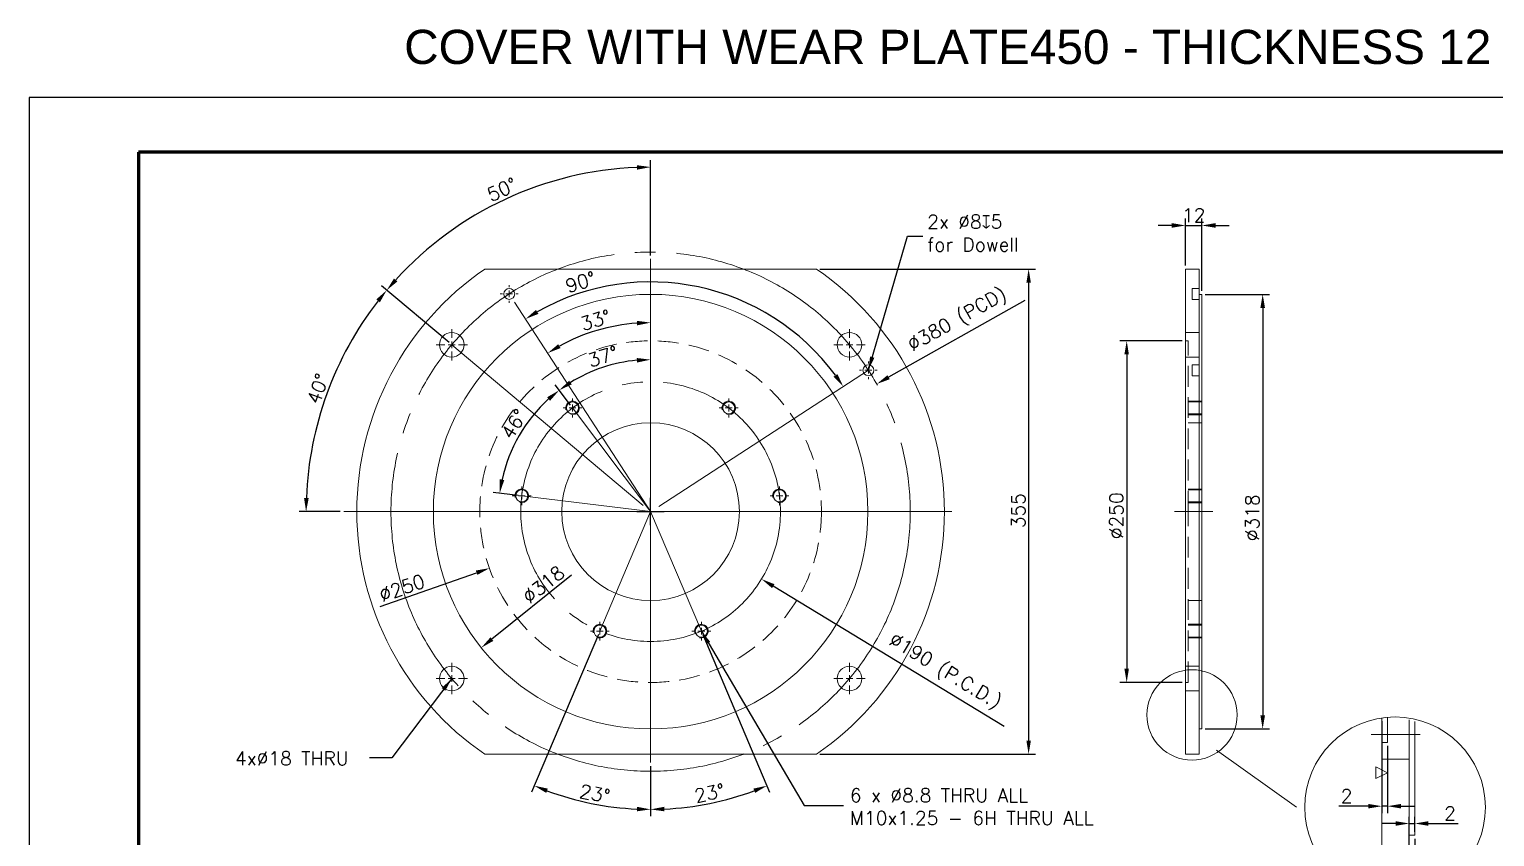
# Model space of a CAD drawing. Header units: millimetres. Extents: x -658 to 2778, y -783 to 455.
# Drawn here: x 1098 to 2170, y -136 to 455 of the extents above; entities that cross this region are included whole.
import ezdxf

# ---------------------------------------------------------------- set-up
doc = ezdxf.new("R2010")
doc.units = ezdxf.units.MM
doc.header["$LTSCALE"] = 12
doc.header["$MEASUREMENT"] = 0
doc.header["$PDSIZE"] = -3
for name, pattern in [('SLD-Center', [19.05, 15.24, -1.27, 1.27, -1.27]), ('SLD-Dashed', [1.905, 1.27, -0.635]), ('SLD-Solid', [0])]:
    doc.linetypes.add(name, pattern=pattern)
doc.layers.get('0').update_dxf_attribs({"color": 6})
doc.layers.add('Frame-title', color=6, linetype='Continuous')
doc.layers.add('mainline', color=3, linetype='Continuous')
doc.styles.get("Standard").update_dxf_attribs({"font": 'romans.shx'})
doc.styles.add('style2', font='swiss.ttf', dxfattribs={"height": 30})
doc.dimstyles.new('ISO-25', dxfattribs={"dimtxt": 2.5, "dimasz": 2.5, "dimexe": 1.25, "dimexo": 0.625, "dimtad": 1, "dimtxsty": 'Standard', "dimcen": 2.5, "dimadec": 0, "dimazin": 0, "dimtfac": 1, "dimtmove": 0, "dimatfit": 3, "dimfxl": 0, "dimarcsym": 0})

# ---------------------------------------------------------------- blocks, each defined once
blk = doc.blocks.new('*D81')
at = {"color": 0, "linetype": 'SLD-Solid', "lineweight": -2}
for p, q in [((1552.5, 92), (1552.5, 112)), ((1542.5, 102), (1562.5, 102)), ((1811.2, -55.2), (1642.2, 47.5))]:
    blk.add_line(p, q, dxfattribs=at)
at = {"color": 0, "linetype": 'SLD-Solid'}
blk.add_solid([(1643.1, 48.9), (1641.4, 46), (1633.7, 52.6)], dxfattribs=at)
at = {"layer": 'Defpoints', "color": 0, "linetype": 'SLD-Solid'}
for p in [(1471.3, 151.3), (1633.7, 52.6)]:
    blk.add_point(p, dxfattribs=at)
at = {"color": 7, "linetype": 'SLD-Solid', "lineweight": 0, "insert": (1731.2, 14.2), "char_height": 10, "attachment_point": 1, "rotation": 328.7196}
blk.add_mtext('∅190 (P.C.D.)', dxfattribs=at)
blk = doc.blocks.new('*D85')
at = {"color": 0, "linetype": 'SLD-Solid', "lineweight": -2}
for p, q in [((1405, 225.7), (1355.6, 267.2)), ((1325.4, 102), (1295.4, 102))]:
    blk.add_line(p, q, dxfattribs=at)
blk.add_arc((1552.5, 102), 252.1, 142.273, 177.727, dxfattribs=at)
at = {"color": 0, "linetype": 'SLD-Solid'}
for points in [[(1351.8, 257.3), (1354.4, 255.2), (1359.4, 264)], [(1302.3, 111.9), (1298.9, 112), (1300.4, 102)]]:
    blk.add_solid(points, dxfattribs=at)
at = {"layer": 'Defpoints', "color": 0, "linetype": 'SLD-Solid'}
for p in [(1327.2, 215.1), (1407, 224.1), (1327.9, 102), (1552.5, 102), (1773, 102)]:
    blk.add_point(p, dxfattribs=at)
at = {"color": 7, "linetype": 'SLD-Solid', "lineweight": 0, "insert": (1300.5, 183.1), "char_height": 10, "attachment_point": 1, "rotation": 70}
blk.add_mtext('40°', dxfattribs=at)
blk = doc.blocks.new('*D89')
at = {"color": 0, "linetype": 'SLD-Solid', "lineweight": -2}
for p, q in [((1552.5, 92), (1552.5, 112)), ((1542.5, 102), (1562.5, 102)), ((1354.5, 32.5), (1425.1, 57.3))]:
    blk.add_line(p, q, dxfattribs=at)
at = {"color": 0, "linetype": 'SLD-Solid'}
blk.add_solid([(1424.6, 58.9), (1425.7, 55.7), (1434.6, 60.6)], dxfattribs=at)
at = {"layer": 'Defpoints', "color": 0, "linetype": 'SLD-Solid'}
for p in [(1670.5, 143.4), (1434.6, 60.6)]:
    blk.add_point(p, dxfattribs=at)
at = {"color": 7, "linetype": 'SLD-Solid', "lineweight": 0, "insert": (1352.7, 45.1), "char_height": 10, "attachment_point": 1, "rotation": 19.3342}
blk.add_mtext('∅250', dxfattribs=at)
blk = doc.blocks.new('SW_CENTERMARKSYMBOL_61')
at = {"color": 0, "linetype": 'SLD-Solid', "lineweight": 0}
for p, q in [((0, 1.25), (0, 46.26)), ((-1.25, 0), (-56.14, 0)), ((0, 0), (-0.63, 0)), ((0, 0), (0, 0.62)), ((0, 0), (0, -0.63)), ((0, 0), (0.62, 0)), ((1.25, 0), (55.13, 0)), ((0, -1.25), (0, -45.91))]:
    blk.add_line(p, q, dxfattribs=at)
blk = doc.blocks.new('SW_CENTERMARKSYMBOL_64')
at = {"color": 0, "linetype": 'SLD-Solid', "lineweight": 0}
for p, q in [((0, 1.25), (0, 2.875)), ((-1.25, 0), (-2.875, 0)), ((0, 0), (-0.625, 0)), ((0, 0), (0, 0.625)), ((0, 0), (0, -0.625)), ((0, 0), (0.625, 0)), ((1.25, 0), (2.875, 0)), ((0, -1.25), (0, -2.875))]:
    blk.add_line(p, q, dxfattribs=at)
blk = doc.blocks.new('SW_CENTERMARKSYMBOL_65')
at = {"color": 0, "linetype": 'SLD-Solid', "lineweight": 0}
for p, q in [((0, 1.25), (0, 2.875)), ((-1.25, 0), (-2.875, 0)), ((0, 0), (-0.625, 0)), ((0, 0), (0, 0.625)), ((0, 0), (0, -0.625)), ((0, 0), (0.625, 0)), ((1.25, 0), (2.875, 0)), ((0, -1.25), (0, -2.875))]:
    blk.add_line(p, q, dxfattribs=at)
blk = doc.blocks.new('SW_CENTERMARKSYMBOL_68')
at = {"color": 0, "linetype": 'SLD-Solid', "lineweight": 0}
for p, q in [((-1.25, 0), (-1.725, 0)), ((0, 0), (-0.625, 0)), ((0, 1.25), (0, 1.725)), ((0, 0), (0, 0.625)), ((0, 0), (0, -0.625)), ((0, 0), (0.625, 0)), ((1.25, 0), (1.725, 0)), ((0, -1.25), (0, -1.725))]:
    blk.add_line(p, q, dxfattribs=at)
blk = doc.blocks.new('SW_CENTERMARKSYMBOL_69')
at = {"color": 0, "linetype": 'SLD-Solid', "lineweight": 0}
for p, q in [((-1.25, 0), (-1.725, 0)), ((0, 0), (-0.625, 0)), ((0, 1.25), (0, 1.725)), ((0, 0), (0, 0.625)), ((0, 0), (0, -0.625)), ((0, 0), (0.625, 0)), ((1.25, 0), (1.725, 0)), ((0, -1.25), (0, -1.725))]:
    blk.add_line(p, q, dxfattribs=at)
blk = doc.blocks.new('SW_CENTERMARKSYMBOL_70')
at = {"color": 0, "linetype": 'SLD-Solid', "lineweight": 0}
for p, q in [((-1.25, 0), (-1.725, 0)), ((0, 0), (-0.625, 0)), ((0, 1.25), (0, 1.725)), ((0, 0), (0, 0.625)), ((0, 0), (0, -0.625)), ((0, 0), (0.625, 0)), ((1.25, 0), (1.725, 0)), ((0, -1.25), (0, -1.725))]:
    blk.add_line(p, q, dxfattribs=at)
blk = doc.blocks.new('SW_CENTERMARKSYMBOL_72')
at = {"color": 0, "linetype": 'SLD-Solid', "lineweight": 0}
for p, q in [((-1.25, 0), (-1.625, 0)), ((0, 0), (-0.625, 0)), ((0, 1.25), (0, 1.625)), ((0, 0), (0, 0.625)), ((0, 0), (0, -0.625)), ((0, 0), (0.625, 0)), ((1.25, 0), (1.625, 0)), ((0, -1.25), (0, -1.625))]:
    blk.add_line(p, q, dxfattribs=at)
blk = doc.blocks.new('SW_CENTERMARKSYMBOL_73')
at = {"color": 0, "linetype": 'SLD-Solid', "lineweight": 0}
for p, q in [((-1.25, 0), (-1.625, 0)), ((0, 0), (-0.625, 0)), ((0, 1.25), (0, 1.625)), ((0, 0), (0, 0.625)), ((0, 0), (0, -0.625)), ((0, 0), (0.625, 0)), ((1.25, 0), (1.625, 0)), ((0, -1.25), (0, -1.625))]:
    blk.add_line(p, q, dxfattribs=at)
blk = doc.blocks.new('*D90')
at = {"color": 0, "linetype": 'SLD-Solid', "lineweight": -2}
for p, q in [((1933.9, 311.4), (1923.9, 311.4)), ((1943.9, 282), (1943.9, 316.4)), ((1943.9, 311.4), (1955.9, 311.4)), ((1955.9, 263.5), (1955.9, 316.4)), ((1965.9, 311.4), (1975.9, 311.4))]:
    blk.add_line(p, q, dxfattribs=at)
at = {"color": 0, "linetype": 'SLD-Solid'}
for points in [[(1933.9, 313.1), (1933.9, 309.7), (1943.9, 311.4)], [(1965.9, 313.1), (1965.9, 309.7), (1955.9, 311.4)]]:
    blk.add_solid(points, dxfattribs=at)
at = {"layer": 'Defpoints', "color": 0, "linetype": 'SLD-Solid'}
for p in [(1955.9, 311.4), (1943.9, 279.5), (1955.9, 261)]:
    blk.add_point(p, dxfattribs=at)
at = {"color": 7, "linetype": 'SLD-Solid', "lineweight": 0, "insert": (1949.9, 323.9), "char_height": 10, "attachment_point": 2}
blk.add_mtext('12', dxfattribs=at)
blk = doc.blocks.new('*D91')
at = {"color": 0, "linetype": 'SLD-Solid', "lineweight": -2}
for p, q in [((1941.4, 227), (1895.9, 227)), ((1900.9, 217), (1900.9, -13)), ((1941.4, -23), (1895.9, -23))]:
    blk.add_line(p, q, dxfattribs=at)
at = {"color": 0, "linetype": 'SLD-Solid'}
for points in [[(1899.2, 217), (1902.5, 217), (1900.9, 227)], [(1899.2, -13), (1902.5, -13), (1900.9, -23)]]:
    blk.add_solid(points, dxfattribs=at)
at = {"layer": 'Defpoints', "color": 0, "linetype": 'SLD-Solid'}
for p in [(1943.9, 227), (1900.9, -23), (1943.9, -23)]:
    blk.add_point(p, dxfattribs=at)
at = {"color": 7, "linetype": 'SLD-Solid', "lineweight": 0, "insert": (1888.4, 99), "char_height": 10, "attachment_point": 2, "rotation": 90}
blk.add_mtext('%%c250', dxfattribs=at)
blk = doc.blocks.new('*D78')
at = {"color": 0, "linetype": 'SLD-Solid', "lineweight": -2}
blk.add_line((1493.8, 179.8), (1482.6, 194.8), dxfattribs=at)
blk.add_arc((1552.5, 102), 111.2, 95.1535, 121.8465, dxfattribs=at)
at = {"color": 0, "linetype": 'SLD-Solid'}
for points in [[(1542.4, 214.4), (1542.6, 211.1), (1552.5, 213.2)], [(1494.8, 195.1), (1492.9, 197.8), (1485.6, 190.8)]]:
    blk.add_solid(points, dxfattribs=at)
at = {"layer": 'Defpoints', "color": 0, "linetype": 'SLD-Solid'}
for p in [(1552.5, 287), (1506.1, 203), (1495.3, 177.8), (1552.5, 102), (1552.5, -81.7)]:
    blk.add_point(p, dxfattribs=at)
at = {"color": 7, "linetype": 'SLD-Solid', "lineweight": 0, "insert": (1505.5, 216.9), "char_height": 10, "attachment_point": 1, "rotation": 17.618}
blk.add_mtext('37°', dxfattribs=at)
blk = doc.blocks.new('*D79')
at = {"color": 0, "linetype": 'SLD-Solid', "lineweight": -2}
for p, q in [((1493.8, 179.8), (1482.6, 194.8)), ((1455.7, 113.9), (1437.2, 116.1))]:
    blk.add_line(p, q, dxfattribs=at)
blk.add_arc((1552.5, 102), 111.2, 132.1535, 167.8465, dxfattribs=at)
at = {"color": 0, "linetype": 'SLD-Solid'}
for points in [[(1476.8, 185.7), (1478.9, 183.1), (1485.6, 190.8)], [(1445.4, 125.1), (1442.1, 125.7), (1442.1, 115.5)]]:
    blk.add_solid(points, dxfattribs=at)
at = {"layer": 'Defpoints', "color": 0, "linetype": 'SLD-Solid'}
for p in [(1495.3, 177.8), (1449.6, 144.2), (1458.2, 113.6), (1552.5, 102), (1552.5, 102)]:
    blk.add_point(p, dxfattribs=at)
at = {"color": 7, "linetype": 'SLD-Solid', "lineweight": 0, "insert": (1442.4, 159.3), "char_height": 10, "attachment_point": 1, "rotation": 57.8947}
blk.add_mtext('46°', dxfattribs=at)
blk = doc.blocks.new('*D80')
at = {"color": 0, "linetype": 'SLD-Solid', "lineweight": -2}
for p, q in [((1590.6, 12.2), (1639.6, -103.2)), ((1552.5, -84.2), (1552.5, -120.9))]:
    blk.add_line(p, q, dxfattribs=at)
blk.add_arc((1552.5, 102), 217.9, 272.6301, 290.3699, dxfattribs=at)
at = {"color": 0, "linetype": 'SLD-Solid'}
for points in [[(1627.7, -100.7), (1629, -103.8), (1637.6, -98.6)], [(1562.5, -117.3), (1562.5, -114), (1552.5, -115.9)]]:
    blk.add_solid(points, dxfattribs=at)
at = {"layer": 'Defpoints', "color": 0, "linetype": 'SLD-Solid'}
for p in [(1552.5, 287), (1552.5, 102), (1589.6, 14.5), (1552.5, -81.7), (1581.6, -113.9)]:
    blk.add_point(p, dxfattribs=at)
at = {"color": 7, "linetype": 'SLD-Solid', "lineweight": 0, "insert": (1583.7, -101.3), "char_height": 10, "attachment_point": 1, "rotation": 11.5}
blk.add_mtext('23°', dxfattribs=at)
blk = doc.blocks.new('*D82')
at = {"color": 0, "linetype": 'SLD-Solid', "lineweight": -2}
blk.add_arc((1552.5, 102), 138.3, 94.1436, 118.8564, dxfattribs=at)
at = {"color": 0, "linetype": 'SLD-Solid'}
for points in [[(1542.5, 241.6), (1542.6, 238.3), (1552.5, 240.3)], [(1486.6, 221.7), (1484.9, 224.5), (1477.2, 218)]]:
    blk.add_solid(points, dxfattribs=at)
at = {"layer": 'Defpoints', "color": 0, "linetype": 'SLD-Solid'}
for p in [(1552.5, 287), (1449, 261.3), (1526.1, 237.7), (1552.5, 102), (1552.5, -81.7)]:
    blk.add_point(p, dxfattribs=at)
at = {"color": 7, "linetype": 'SLD-Solid', "lineweight": 0, "insert": (1500.1, 243.7), "char_height": 10, "attachment_point": 1, "rotation": 16.5}
blk.add_mtext('33°', dxfattribs=at)
blk = doc.blocks.new('*D83')
at = {"color": 0, "linetype": 'SLD-Solid', "lineweight": -2}
blk.add_arc((1552.5, 102), 168.1, 36.409, 119.591, dxfattribs=at)
at = {"color": 0, "linetype": 'SLD-Solid'}
for points in [[(1470.4, 246.7), (1468.6, 249.6), (1461, 243)], [(1689.2, 202.7), (1686.4, 200.8), (1693.5, 193.5)]]:
    blk.add_solid(points, dxfattribs=at)
at = {"layer": 'Defpoints', "color": 0, "linetype": 'SLD-Solid'}
for p in [(1449, 261.3), (1628.8, 251.7), (1711.9, 205.5), (1552.5, 102), (1552.5, 102)]:
    blk.add_point(p, dxfattribs=at)
at = {"color": 7, "linetype": 'SLD-Solid', "lineweight": 0, "insert": (1489.2, 271.4), "char_height": 10, "attachment_point": 1, "rotation": 17.3314}
blk.add_mtext('90°', dxfattribs=at)
blk = doc.blocks.new('*D84')
at = {"color": 0, "linetype": 'SLD-Solid', "lineweight": -2}
for p, q in [((1552.5, 289.5), (1552.5, 359.1)), ((1405, 225.7), (1355.6, 267.2))]:
    blk.add_line(p, q, dxfattribs=at)
blk.add_arc((1552.5, 102), 252.1, 92.273, 137.727, dxfattribs=at)
at = {"color": 0, "linetype": 'SLD-Solid'}
for points in [[(1542.5, 355.5), (1542.5, 352.2), (1552.5, 354.1)], [(1367.2, 270.4), (1364.7, 272.6), (1359.4, 264)]]:
    blk.add_solid(points, dxfattribs=at)
at = {"layer": 'Defpoints', "color": 0, "linetype": 'SLD-Solid'}
for p in [(1480.2, 343.5), (1552.5, 287), (1407, 224.1), (1552.5, 102), (1552.5, -81.7)]:
    blk.add_point(p, dxfattribs=at)
at = {"color": 7, "linetype": 'SLD-Solid', "lineweight": 0, "insert": (1431.6, 337.5), "char_height": 10, "attachment_point": 1, "rotation": 25}
blk.add_mtext('50°', dxfattribs=at)
blk = doc.blocks.new('*D86')
at = {"color": 0, "linetype": 'SLD-Solid', "lineweight": -2}
for p, q in [((1826.3, 256.6), (1726.7, 200.3)), ((1552.5, 92), (1552.5, 112)), ((1542.5, 102), (1562.5, 102))]:
    blk.add_line(p, q, dxfattribs=at)
at = {"color": 0, "linetype": 'SLD-Solid'}
blk.add_solid([(1725.8, 201.8), (1727.5, 198.9), (1718, 195.4)], dxfattribs=at)
at = {"layer": 'Defpoints', "color": 0, "linetype": 'SLD-Solid'}
for p in [(1718, 195.4), (1387.1, 8.6)]:
    blk.add_point(p, dxfattribs=at)
at = {"color": 7, "linetype": 'SLD-Solid', "lineweight": 0, "insert": (1739.1, 227.7), "char_height": 10, "attachment_point": 1, "rotation": 29.4523}
blk.add_mtext('∅380 (PCD)', dxfattribs=at)
blk = doc.blocks.new('*D87')
at = {"color": 0, "linetype": 'SLD-Solid', "lineweight": -2}
for p, q in [((1676.3, 279.5), (1834.1, 279.5)), ((1829.1, 269.5), (1829.1, -65.5)), ((1676.3, -75.5), (1834.1, -75.5))]:
    blk.add_line(p, q, dxfattribs=at)
at = {"color": 0, "linetype": 'SLD-Solid'}
for points in [[(1827.5, 269.5), (1830.8, 269.5), (1829.1, 279.5)], [(1827.5, -65.5), (1830.8, -65.5), (1829.1, -75.5)]]:
    blk.add_solid(points, dxfattribs=at)
at = {"layer": 'Defpoints', "color": 0, "linetype": 'SLD-Solid'}
for p in [(1673.8, 279.5), (1673.8, -75.5), (1829.1, -75.5)]:
    blk.add_point(p, dxfattribs=at)
at = {"color": 7, "linetype": 'SLD-Solid', "lineweight": 0, "insert": (1816.6, 102.7), "char_height": 10, "attachment_point": 2, "rotation": 90}
blk.add_mtext('355', dxfattribs=at)
blk = doc.blocks.new('*D88')
at = {"color": 0, "linetype": 'SLD-Solid', "lineweight": -2}
blk.add_line((1494.5, 55.4), (1436.4, 8.7), dxfattribs=at)
at = {"color": 0, "linetype": 'SLD-Solid'}
blk.add_solid([(1435.3, 10), (1437.4, 7.4), (1428.6, 2.4)], dxfattribs=at)
at = {"layer": 'Defpoints', "color": 0, "linetype": 'SLD-Solid'}
for p in [(1676.5, 201.6), (1428.6, 2.4)]:
    blk.add_point(p, dxfattribs=at)
at = {"color": 7, "linetype": 'SLD-Solid', "lineweight": 0, "insert": (1457.6, 41.8), "char_height": 10, "attachment_point": 1, "rotation": 38.7777}
blk.add_mtext('∅318', dxfattribs=at)
blk = doc.blocks.new('SW_CENTERMARKSYMBOL_62')
at = {"color": 0, "linetype": 'SLD-Solid', "lineweight": 0}
for p, q in [((0, 1.25), (0, 2.875)), ((-1.25, 0), (-2.875, 0)), ((0, 0), (-0.625, 0)), ((0, 0), (0, 0.625)), ((0, 0), (0, -0.625)), ((0, 0), (0.625, 0)), ((1.25, 0), (2.875, 0)), ((0, -1.25), (0, -2.875))]:
    blk.add_line(p, q, dxfattribs=at)
blk = doc.blocks.new('SW_CENTERMARKSYMBOL_63')
at = {"color": 0, "linetype": 'SLD-Solid', "lineweight": 0}
for p, q in [((0, 1.25), (0, 2.875)), ((-1.25, 0), (-2.875, 0)), ((0, 0), (-0.625, 0)), ((0, 0), (0, 0.625)), ((0, 0), (0, -0.625)), ((0, 0), (0.625, 0)), ((1.25, 0), (2.875, 0)), ((0, -1.25), (0, -2.875))]:
    blk.add_line(p, q, dxfattribs=at)
blk = doc.blocks.new('SW_CENTERMARKSYMBOL_66')
at = {"color": 0, "linetype": 'SLD-Solid', "lineweight": 0}
for p, q in [((-1.25, 0), (-1.725, 0)), ((0, 0), (-0.625, 0)), ((0, 1.25), (0, 1.725)), ((0, 0), (0, 0.625)), ((0, 0), (0, -0.625)), ((0, 0), (0.625, 0)), ((1.25, 0), (1.725, 0)), ((0, -1.25), (0, -1.725))]:
    blk.add_line(p, q, dxfattribs=at)
blk = doc.blocks.new('SW_CENTERMARKSYMBOL_67')
at = {"color": 0, "linetype": 'SLD-Solid', "lineweight": 0}
for p, q in [((-1.25, 0), (-1.725, 0)), ((0, 0), (-0.625, 0)), ((0, 1.25), (0, 1.725)), ((0, 0), (0, 0.625)), ((0, 0), (0, -0.625)), ((0, 0), (0.625, 0)), ((1.25, 0), (1.725, 0)), ((0, -1.25), (0, -1.725))]:
    blk.add_line(p, q, dxfattribs=at)
blk = doc.blocks.new('SW_CENTERMARKSYMBOL_71')
at = {"color": 0, "linetype": 'SLD-Solid', "lineweight": 0}
for p, q in [((-1.25, 0), (-1.725, 0)), ((0, 0), (-0.625, 0)), ((0, 1.25), (0, 1.725)), ((0, 0), (0, 0.625)), ((0, 0), (0, -0.625)), ((0, 0), (0.625, 0)), ((1.25, 0), (1.725, 0)), ((0, -1.25), (0, -1.725))]:
    blk.add_line(p, q, dxfattribs=at)
blk = doc.blocks.new('*D92')
at = {"color": 0, "linetype": 'SLD-Solid', "lineweight": -2}
for p, q in [((1958.4, 261), (2005.4, 261)), ((2000.4, 251), (2000.4, -47)), ((1958.4, -57), (2005.4, -57))]:
    blk.add_line(p, q, dxfattribs=at)
at = {"color": 0, "linetype": 'SLD-Solid'}
for points in [[(1998.7, 251), (2002.1, 251), (2000.4, 261)], [(1998.7, -47), (2002.1, -47), (2000.4, -57)]]:
    blk.add_solid(points, dxfattribs=at)
at = {"layer": 'Defpoints', "color": 0, "linetype": 'SLD-Solid'}
for p in [(1955.9, 261), (1955.9, -57), (2000.4, -57)]:
    blk.add_point(p, dxfattribs=at)
at = {"color": 7, "linetype": 'SLD-Solid', "lineweight": 0, "insert": (1987.9, 97.5), "char_height": 10, "attachment_point": 2, "rotation": 90}
blk.add_mtext('%%c318', dxfattribs=at)
blk = doc.blocks.new('*D110')
at = {"color": 0, "linetype": 'SLD-Solid', "lineweight": -2}
for p, q in [((-3.5, 60.21), (-3.5, 26.66)), ((-1.5, 51.25), (-1.5, 26.66)), ((-8.5, 29.16), (-19.33, 29.16)), ((-1.5, 29.16), (-3.5, 29.16)), ((3.5, 29.16), (8.5, 29.16))]:
    blk.add_line(p, q, dxfattribs=at)
at = {"color": 0, "linetype": 'SLD-Solid'}
for points in [[(-8.5, 29.99), (-8.5, 28.33), (-3.5, 29.16)], [(3.5, 29.99), (3.5, 28.33), (-1.5, 29.16)]]:
    blk.add_solid(points, dxfattribs=at)
at = {"layer": 'Defpoints', "color": 0, "linetype": 'SLD-Solid'}
for p in [(-3.5, 61.46), (-1.5, 52.5), (-3.5, 29.16)]:
    blk.add_point(p, dxfattribs=at)
at = {"color": 7, "linetype": 'SLD-Solid', "lineweight": 0, "insert": (-16.42, 35.41), "char_height": 5, "attachment_point": 2}
blk.add_mtext('2', dxfattribs=at)
blk = doc.blocks.new('*D111')
at = {"color": 0, "linetype": 'SLD-Solid', "lineweight": -2}
for p, q in [((1.5, 22.82), (-3.5, 22.82)), ((6.5, 1.25), (6.5, 25.32)), ((6.5, 22.82), (8.5, 22.82)), ((8.5, 19.75), (8.5, 25.32)), ((13.5, 22.82), (24.33, 22.82))]:
    blk.add_line(p, q, dxfattribs=at)
at = {"color": 0, "linetype": 'SLD-Solid'}
for points in [[(1.5, 23.66), (1.5, 21.99), (6.5, 22.82)], [(13.5, 23.66), (13.5, 21.99), (8.5, 22.82)]]:
    blk.add_solid(points, dxfattribs=at)
at = {"layer": 'Defpoints', "color": 0, "linetype": 'SLD-Solid'}
for p in [(8.5, 22.82), (8.5, 18.5), (6.5, 0)]:
    blk.add_point(p, dxfattribs=at)
at = {"color": 7, "linetype": 'SLD-Solid', "lineweight": 0, "insert": (21.42, 29.07), "char_height": 5, "attachment_point": 2}
blk.add_mtext('2', dxfattribs=at)
blk = doc.blocks.new('*D112')
at = {"color": 0, "linetype": 'SLD-Solid', "lineweight": -2}
for p, q in [((8.5, 17.25), (8.5, -16.12)), ((-3.5, -1.25), (-3.5, -16.12)), ((-8.5, -13.62), (-13.5, -13.62)), ((-3.5, -13.62), (8.5, -13.62)), ((13.5, -13.62), (18.5, -13.62))]:
    blk.add_line(p, q, dxfattribs=at)
at = {"color": 0, "linetype": 'SLD-Solid'}
for points in [[(-8.5, -12.79), (-8.5, -14.45), (-3.5, -13.62)], [(13.5, -12.79), (13.5, -14.45), (8.5, -13.62)]]:
    blk.add_solid(points, dxfattribs=at)
at = {"layer": 'Defpoints', "color": 0, "linetype": 'SLD-Solid'}
for p in [(8.5, 18.5), (-3.5, 0), (8.5, -13.62)]:
    blk.add_point(p, dxfattribs=at)
at = {"color": 7, "linetype": 'SLD-Solid', "lineweight": 0, "insert": (2.5, -7.37), "char_height": 5, "attachment_point": 2}
blk.add_mtext('12', dxfattribs=at)
blk = doc.blocks.new('SW_SFSYMBOL_10')
at = {"color": 0, "linetype": 'SLD-Solid', "lineweight": 0}
for p, q in [((0, 0), (2.14, 1.07)), ((0, 0), (2.14, -1.07)), ((2.14, 1.07), (2.14, -1.07))]:
    blk.add_line(p, q, dxfattribs=at)
blk = doc.blocks.new('SW_SFSYMBOL_11')
at = {"color": 0, "linetype": 'SLD-Solid', "lineweight": 0}
for p, q in [((0, 0), (-2.14, 1.07)), ((-2.14, -1.07), (-2.14, 1.07)), ((0, 0), (-2.14, -1.07))]:
    blk.add_line(p, q, dxfattribs=at)
blk = doc.blocks.new('*D108')
at = {"color": 0, "linetype": 'SLD-Solid', "lineweight": -2}
for p, q in [((1514.4, 12.2), (1465.4, -103.2)), ((1552.5, -84.2), (1552.5, -120.9))]:
    blk.add_line(p, q, dxfattribs=at)
blk.add_arc((1552.5, 102), 217.9, 249.6301, 267.3699, dxfattribs=at)
at = {"color": 0, "linetype": 'SLD-Solid'}
for points in [[(1476.1, -103.8), (1477.3, -100.7), (1467.4, -98.6)], [(1542.5, -114), (1542.5, -117.3), (1552.5, -115.9)]]:
    blk.add_solid(points, dxfattribs=at)
at = {"layer": 'Defpoints', "color": 0, "linetype": 'SLD-Solid'}
for p in [(1552.5, 287), (1552.5, 102), (1515.4, 14.5), (1552.5, -81.7), (1494.9, -108.1)]:
    blk.add_point(p, dxfattribs=at)
at = {"color": 7, "linetype": 'SLD-Solid', "lineweight": 0, "insert": (1501.8, -97.3), "char_height": 10, "attachment_point": 1, "rotation": 348.5}
blk.add_mtext('23°', dxfattribs=at)
blk = doc.blocks.new('A$C604833F0')
at = {"color": 7, "linetype": 'SLD-Solid', "lineweight": 15}
for p, q in [((-3.5, 0), (-3.5, 61.464)), ((6.5, 0), (6.5, 60.779)), ((8.5, 60.199), (8.5, 18.5)), ((6.5, 18.5), (8.5, 18.5)), ((6.5, 0), (-3.5, 0))]:
    blk.add_line(p, q, dxfattribs=at)
at = {"color": 7, "linetype": 'SLD-Dashed', "lineweight": 0}
for p, q in [((-1.5, 52.5), (-1.5, 61.695)), ((-3.5, 52.5), (-1.5, 52.5)), ((-3.5, 46.37), (6.5, 46.37))]:
    blk.add_line(p, q, dxfattribs=at)
at = {"color": 7, "linetype": 'SLD-Center', "lineweight": 0, "ltscale": 2}
blk.add_line((10.5, 55.37), (-7.5, 55.37), dxfattribs=at)
at = {"color": 7, "linetype": 'SLD-Solid', "lineweight": 0}
blk.add_circle((1.296, 28.753), 33.061, dxfattribs=at)
at = {"color": 7, "linetype": 'Continuous', "lineweight": 0, "xscale": 2.000000000000001, "yscale": 2.000000000000001, "zscale": 2.000000000000001}
for name, p in [('SW_SFSYMBOL_11', (-1.5, 41.394)), ('SW_SFSYMBOL_10', (6.5, 1.021))]:
    blk.add_blockref(name, p, dxfattribs=at)
at = {"color": 7, "linetype": 'SLD-Solid', "lineweight": 0}
for base, p1, p2, picture, middle in [((-3.5, 29.159), (-1.5, 52.5), (-3.5, 61.464), '*D110', (-16.417, 29.159)), ((8.5, 22.823), (6.5, 0), (8.5, 18.5), '*D111', (21.417, 22.823)), ((8.5, -13.621), (-3.5, 0), (8.5, 18.5), '*D112', (2.5, -13.621))]:
    dim = blk.add_linear_dim(base=base, p1=p1, p2=p2, dimstyle='ISO-25', override={"dimscale": 2, "dimdsep": 46, "dimclrt": 7, "dimadec": 2}, dxfattribs=at)
    dim.commit()
    dim.dimension.update_dxf_attribs({"geometry": picture, "text_midpoint": middle, "dimtype": 160})

msp = doc.modelspace()

# ---------------------------------------------------------------- linework, layer by layer
at = {"color": 7, "linetype": 'SLD-Solid', "lineweight": 15}
for p, q in [((1431.188, 279.473), (1673.83, 279.473)), ((1943.885, -75.527), (1943.885, 279.473)), ((1943.885, 279.473), (1953.885, 279.473)), ((1953.885, -75.527), (1953.885, 279.473)), ((1955.885, 260.973), (1953.885, 260.973)), ((1955.885, 260.973), (1955.885, -57.027)), ((1953.885, -57.027), (1955.885, -57.027)), ((1673.83, -75.527), (1431.188, -75.527)), ((1953.885, -75.527), (1943.885, -75.527))]:
    msp.add_line(p, q, dxfattribs=at)
at = {"color": 7, "linetype": 'SLD-Center', "lineweight": 0}
for p, q in [((1552.509, 101.973), (1449.027, 261.32)), ((1406.96, 224.103), (1552.509, 101.973)), ((1711.856, 205.454), (1552.509, 101.973)), ((1495.336, 177.843), (1552.509, 101.973)), ((1552.509, 101.973), (1458.217, 113.551)), ((1552.509, 101.973), (1515.389, 14.525)), ((1589.628, 14.525), (1552.509, 101.973)), ((1953.885, 101.973), (1935.885, 101.973)), ((1953.885, 101.973), (1963.885, 101.973))]:
    msp.add_line(p, q, dxfattribs=at)
at = {"color": 7, "linetype": 'SLD-Dashed', "lineweight": 0}
for p, q in [((1948.885, 265.32), (1948.885, 257.32)), ((1953.885, 265.32), (1948.885, 265.32)), ((1948.885, 257.32), (1953.885, 257.32)), ((1953.885, 233.103), (1943.885, 233.103)), ((1945.885, 226.973), (1943.885, 226.973)), ((1945.885, 101.973), (1945.885, 226.973)), ((1943.885, 215.103), (1953.885, 215.103)), ((1948.885, 209.454), (1948.885, 201.454)), ((1953.885, 209.454), (1948.885, 209.454)), ((1948.885, 201.454), (1953.885, 201.454)), ((1955.885, 182.843), (1945.885, 182.843)), ((1955.885, 182.243), (1945.885, 182.243)), ((1945.885, 173.443), (1955.885, 173.443)), ((1945.885, 172.843), (1955.885, 172.843)), ((1955.885, 166.973), (1945.885, 166.973)), ((1955.885, 118.551), (1945.885, 118.551)), ((1955.885, 117.951), (1945.885, 117.951)), ((1945.885, 109.151), (1955.885, 109.151)), ((1945.885, 108.551), (1955.885, 108.551)), ((1945.885, -23.027), (1945.885, 101.973)), ((1945.885, 36.973), (1955.885, 36.973)), ((1955.885, 19.525), (1945.885, 19.525)), ((1955.885, 18.925), (1945.885, 18.925)), ((1945.885, 10.125), (1955.885, 10.125)), ((1945.885, 9.525), (1955.885, 9.525)), ((1953.885, -11.157), (1943.885, -11.157)), ((1943.885, -23.027), (1945.885, -23.027)), ((1943.885, -29.157), (1953.885, -29.157))]:
    msp.add_line(p, q, dxfattribs=at)
at = {"color": 7, "linetype": 'SLD-Solid', "lineweight": 0}
msp.add_line((1966.485, -72.47), (2025.144, -114.373), dxfattribs=at)
at = {"color": 7, "linetype": 'SLD-Center', "lineweight": 0}
for radius in [190, 95]:
    msp.add_circle((1552.509, 101.973), radius, dxfattribs=at)
at = {"color": 7, "linetype": 'SLD-Solid', "lineweight": 15}
for centre, radius in [((1552.509, 101.973), 159), ((1449.027, 261.32), 4), ((1406.96, 224.103), 9), ((1698.057, 224.103), 9), ((1711.856, 205.454), 4), ((1495.336, 177.843), 4.4), ((1609.681, 177.843), 4.4), ((1552.509, 101.973), 65), ((1458.217, 113.551), 4.4), ((1646.801, 113.551), 4.4), ((1515.389, 14.525), 4.4), ((1589.628, 14.525), 4.4), ((1406.96, -20.157), 9), ((1698.057, -20.157), 9)]:
    msp.add_circle(centre, radius, dxfattribs=at)
at = {"color": 7, "linetype": 'SLD-Dashed', "lineweight": 0}
msp.add_circle((1552.509, 101.973), 125, dxfattribs=at)
at = {"color": 7, "linetype": 'SLD-Solid', "lineweight": 0}
msp.add_circle((1948.681, -46.775), 33.061, dxfattribs=at)
at = {"color": 7, "linetype": 'SLD-Solid', "lineweight": 15}
for start, end in [(124.35252, 235.64748), (304.35252, 55.64748)]:
    msp.add_arc((1552.509, 101.973), 215, start, end, dxfattribs=at)
at = {"color": 7, "linetype": 'SLD-Solid', "lineweight": 0}
for centre in [(1495.336, 177.843), (1609.681, 177.843), (1458.217, 113.551), (1646.801, 113.551), (1515.389, 14.525), (1589.628, 14.525)]:
    msp.add_arc(centre, 5, 255, 195, dxfattribs=at)
at = {"layer": 'Frame-title', "color": 179}
for p, q in [((2777.854, 405.081), (1097.854, 405.081)), ((1097.854, 405.081), (1097.854, -782.919))]:
    msp.add_line(p, q, dxfattribs=at)
at = {"layer": 'Frame-title', "lineweight": 60}
for p, q in [((2697.854, 365.081), (1177.854, 365.081)), ((1177.854, 365.081), (1177.854, -742.919))]:
    msp.add_line(p, q, dxfattribs=at)

# ---------------------------------------------------------------- block references
at = {"color": 7, "linetype": 'Continuous', "lineweight": 0, "xscale": 4.000000000000002, "yscale": 4.000000000000002, "zscale": 4.000000000000002}
for name, p in [('SW_CENTERMARKSYMBOL_61', (1552.509, 101.973)), ('SW_CENTERMARKSYMBOL_73', (1449.027, 261.32)), ('SW_CENTERMARKSYMBOL_65', (1406.96, 224.103)), ('SW_CENTERMARKSYMBOL_62', (1698.057, 224.103)), ('SW_CENTERMARKSYMBOL_72', (1711.856, 205.454)), ('SW_CENTERMARKSYMBOL_66', (1495.336, 177.843)), ('SW_CENTERMARKSYMBOL_71', (1609.681, 177.843)), ('SW_CENTERMARKSYMBOL_67', (1458.217, 113.551)), ('SW_CENTERMARKSYMBOL_70', (1646.801, 113.551)), ('SW_CENTERMARKSYMBOL_68', (1515.389, 14.525)), ('SW_CENTERMARKSYMBOL_69', (1589.628, 14.525)), ('SW_CENTERMARKSYMBOL_64', (1406.96, -20.157)), ('SW_CENTERMARKSYMBOL_63', (1698.057, -20.157))]:
    msp.add_blockref(name, p, dxfattribs=at)
at = {"layer": 'mainline', "xscale": 2, "yscale": 2, "zscale": 2}
msp.add_blockref('A$C604833F0', (2094.675, -171.878), dxfattribs=at)

# ---------------------------------------------------------------- texts
at = {"color": 3, "linetype": 'Continuous', "lineweight": 0, "insert": (1803.883, 454.569), "char_height": 25, "attachment_point": 2, "style": 'style2'}
msp.add_mtext('COVER WITH WEAR PLATE450 - THICKNESS 12 MM', dxfattribs=at)
at = {"color": 7, "linetype": 'SLD-Solid', "lineweight": 0, "char_height": 10, "attachment_point": 1}
for s, insert in [('2x ∅8{\\fGDT;x}5\\Pfor Dowell', (1754.924, 319.106)), ('4x∅18 THRU', (1248.395, -73.542)), ('6 x ∅8.8 THRU ALL\\PM10x1.25 - 6H THRU ALL\\P', (1698.377, -100.56))]:
    msp.add_mtext(s, dxfattribs=dict(at, insert=insert))

# ---------------------------------------------------------------- dimensions: what is measured, and where the dimension line sits
at = {"color": 7, "linetype": 'SLD-Solid', "lineweight": 0}
for base, line1, line2, override, picture, middle in [((1480.208, 343.474), ((1552.509, 287.031), (1552.509, -81.682)), ((1406.96, 224.103), (1552.509, 101.973)), {"dimscale": 4, "dimdsep": 46, "dimclrt": 7}, '*D84', (1445.97, 330.446)), ((1628.823, 251.748), ((1711.856, 205.454), (1552.509, 101.973)), ((1552.509, 101.973), (1449.027, 261.32)), {"dimscale": 4, "dimdsep": 46, "dimclrt": 7}, '*D83', (1502.433, 262.437)), ((1526.119, 237.737), ((1552.509, 287.031), (1552.509, -81.682)), ((1552.509, 101.973), (1449.027, 261.32)), {"dimscale": 4, "dimdsep": 46, "dimclrt": 7}, '*D82', (1513.228, 234.583)), ((1494.897, -108.14), ((1552.509, 287.031), (1552.509, -81.682)), ((1515.389, 14.525), (1552.509, 101.973)), {"dimscale": 4, "dimdsep": 46, "dimclrt": 7}, '*D108', (1509.073, -111.521)), ((1506.094, 203.041), ((1552.509, 287.031), (1552.509, -81.682)), ((1495.336, 177.843), (1552.509, 101.973)), {"dimscale": 4, "dimdsep": 46, "dimclrt": 7}, '*D78', (1518.847, 207.973)), ((1581.574, -113.948), ((1552.509, 287.031), (1552.509, -81.682)), ((1589.628, 14.525), (1552.509, 101.973)), {"dimscale": 4, "dimdsep": 46, "dimclrt": 7}, '*D80', (1595.945, -111.521)), ((1327.231, 215.112), ((1406.96, 224.103), (1552.509, 101.973)), ((1773.041, 101.973), (1327.946, 101.973)), {"dimscale": 4, "dimdsep": 46, "dimclrt": 7, "dimadec": 0}, '*D85', (1315.62, 188.193)), ((1449.634, 144.235), ((1495.336, 177.843), (1552.509, 101.973)), ((1552.509, 101.973), (1458.217, 113.551)), {"dimscale": 4, "dimdsep": 46, "dimclrt": 7}, '*D79', (1458.3, 161.082))]:
    dim = msp.add_angular_dim_2l(base=base, line1=line1, line2=line2, dimstyle='ISO-25', override=override, dxfattribs=at)
    dim.commit()
    dim.dimension.update_dxf_attribs({"geometry": picture, "text_midpoint": middle, "dimtype": 162})
dim = msp.add_linear_dim(base=(1955.885, 311.392), p1=(1943.885, 279.473), p2=(1955.885, 260.973), dimstyle='ISO-25', override={"dimscale": 4, "dimdsep": 46, "dimclrt": 7}, dxfattribs=at)
dim.commit()
dim.dimension.update_dxf_attribs({"geometry": '*D90', "text_midpoint": (1949.885, 311.392), "dimtype": 160})
dim = msp.add_linear_dim(base=(1829.14, -75.527), p1=(1673.83, 279.473), p2=(1673.83, -75.527), angle=90, dimstyle='ISO-25', override={"dimscale": 4, "dimdsep": 46, "dimclrt": 7}, dxfattribs=at)
dim.commit()
dim.dimension.update_dxf_attribs({"geometry": '*D87', "text_midpoint": (1829.14, 102.653), "dimtype": 160})
for p1, p2, text, picture, middle in [((1387.063, 8.55), (1717.954, 195.396), '<> (PCD)', '*D86', (1785.957, 233.795)), ((1471.318, 151.299), (1633.699, 52.646), '<> (P.C.D.)', '*D81', (1765.533, -27.448))]:
    dim = msp.add_diameter_dim_2p(p1=p1, p2=p2, text=text, dimstyle='ISO-25', override={"dimscale": 4, "dimdsep": 46, "dimclrt": 7, "dimtofl": 0}, dxfattribs=at)
    dim.commit()
    dim.dimension.update_dxf_attribs({"geometry": picture, "text_midpoint": middle, "dimtype": 163})
for base, p1, p2, picture, middle in [((2000.397, -57.027), (1955.885, 260.973), (1955.885, -57.027), '*D92', (2000.397, 97.517)), ((1900.86, -23.027), (1943.885, 226.973), (1943.885, -23.027), '*D91', (1900.86, 99.003))]:
    dim = msp.add_linear_dim(base=base, p1=p1, p2=p2, angle=90, text='%%c<>', dimstyle='ISO-25', override={"dimscale": 4, "dimdsep": 46, "dimclrt": 7}, dxfattribs=at)
    dim.commit()
    dim.dimension.update_dxf_attribs({"geometry": picture, "text_midpoint": middle, "dimtype": 160})
for p1, p2, picture, middle in [((1676.462, 201.555), (1428.555, 2.391), '*D88', (1478.977, 42.899)), ((1670.459, 143.358), (1434.558, 60.588), '*D89', (1373.224, 39.068))]:
    dim = msp.add_diameter_dim_2p(p1=p1, p2=p2, dimstyle='ISO-25', override={"dimscale": 4, "dimdsep": 46, "dimclrt": 7, "dimtofl": 0}, dxfattribs=at)
    dim.commit()
    dim.dimension.update_dxf_attribs({"geometry": picture, "text_midpoint": middle, "dimtype": 163})

# ---------------------------------------------------------------- leaders
for points, override in [([(1711.856, 205.454), (1740.452, 303.497), (1751.661, 303.497)], {"dimscale": 4, "dimdsep": 46, "dimclrt": 7, "dimtofl": 0}), ([(1589.628, 14.525), (1664.881, -113.111), (1693.625, -113.111)], {"dimscale": 4, "dimdsep": 46, "dimclrt": 7}), ([(1406.96, -20.157), (1363.195, -78.103), (1346.905, -78.103)], {"dimscale": 4, "dimdsep": 46, "dimclrt": 7, "dimtofl": 0})]:
    msp.add_leader(points, dimstyle='ISO-25', override=override, dxfattribs=at)

doc.saveas('drawing.dxf')
